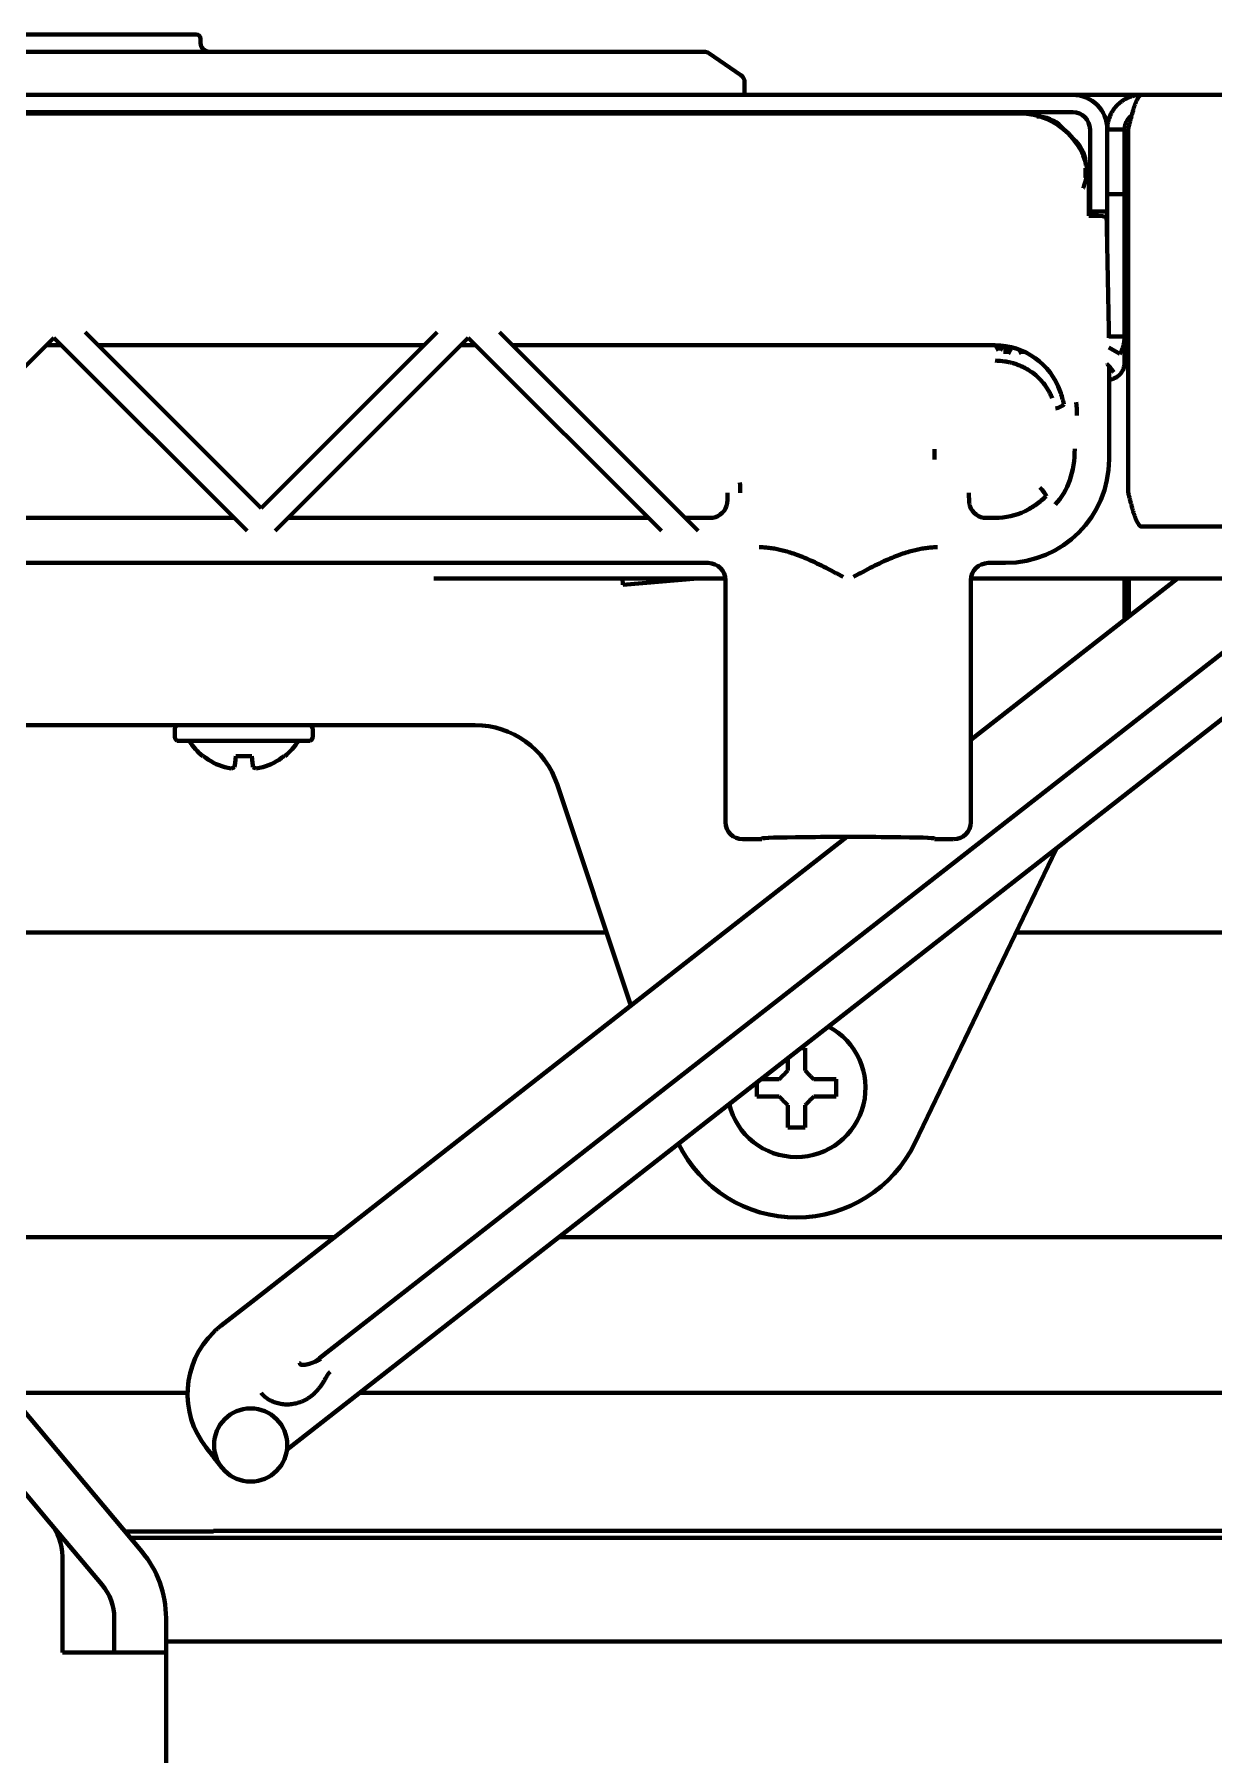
# Model space of a CAD drawing. Header units: inches. Extents: x -2898 to 7248, y 606 to 5598.
# Drawn here: x 2748.9 to 2817.2, y 5422.9 to 5522.5 of the extents above; entities that cross this region are included whole.
import ezdxf

# ---------------------------------------------------------------- set-up
doc = ezdxf.new("R2010")
doc.units = ezdxf.units.IN

msp = doc.modelspace()

# ---------------------------------------------------------------- linework, layer by layer
at = {"linetype": 'Continuous', "lineweight": 70}
for p, q in [((2758.297, 5522.548), (2743.797, 5522.548)), ((2758.547, 5522.048), (2758.547, 5522.298)), ((2666.297, 5521.548), (2785.797, 5521.548)), ((2785.797, 5521.548), (2787.693, 5521.548)), ((2787.974, 5521.461), (2789.829, 5520.197)), ((2688.51, 5519.048), (2809.047, 5519.048)), ((2790.047, 5519.783), (2790.047, 5519.048)), ((2809.047, 5519.048), (2812.55, 5519.048)), ((2812.547, 5519.048), (2813.051, 5519.048)), ((3359.047, 5519.048), (2813.047, 5519.048)), ((2689.833, 5518.048), (2809.047, 5518.048)), ((2689.863, 5517.972), (2805.972, 5517.972)), ((2787.03, 5518.048), (2787.028, 5517.972)), ((2787.797, 5517.972), (2787.797, 5518.048)), ((2788.547, 5517.972), (2788.547, 5518.048)), ((2808.383, 5517.212), (2808.662, 5516.933)), ((2810.047, 5517.048), (2810.047, 5512.798)), ((2811.047, 5517.048), (2812.047, 5517.048)), ((2811.047, 5517.048), (2811.047, 5513.298)), ((2812.047, 5517.048), (2812.047, 5513.298)), ((2812.247, 5496.048), (2812.247, 5517.048)), ((2808.932, 5516.663), (2809.211, 5516.384)), ((2809.972, 5513.973), (2809.972, 5512.048)), ((2810.047, 5514.547), (2809.997, 5514.547)), ((2812.097, 5514.547), (2812.047, 5514.547)), ((2812.247, 5514.276), (2812.234, 5514.319)), ((2811.047, 5513.298), (2811.047, 5512.798)), ((2811.047, 5513.298), (2812.047, 5513.298)), ((2812.047, 5513.298), (2812.047, 5505.048)), ((2810.24, 5512.048), (2809.972, 5512.048)), ((2810.047, 5512.298), (2810.047, 5512.798)), ((2810.047, 5512.048), (2810.047, 5512.298)), ((2810.047, 5512.298), (2811.047, 5512.298)), ((2810.99, 5511.944), (2811.014, 5511.75)), ((2811.047, 5512.798), (2811.047, 5512.298)), ((2811.047, 5512.298), (2811.047, 5510.299)), ((2811.131, 5505.469), (2811.029, 5511.325)), ((2812.047, 5510.448), (2812.247, 5510.448)), ((2738.858, 5493.798), (2750.047, 5504.987)), ((2750.047, 5504.987), (2761.236, 5493.798)), ((2762.047, 5495.108), (2751.855, 5505.3)), ((2772.239, 5505.3), (2762.047, 5495.108)), ((2762.858, 5493.798), (2774.047, 5504.987)), ((2774.047, 5504.987), (2785.236, 5493.798)), ((2775.855, 5505.3), (2787.358, 5493.798)), ((2811.138, 5505.048), (2812.047, 5505.048)), ((2812.047, 5505.048), (2812.047, 5503.548)), ((2749.61, 5504.55), (2750.484, 5504.55)), ((2752.605, 5504.55), (2771.489, 5504.55)), ((2773.61, 5504.55), (2774.484, 5504.55)), ((2776.605, 5504.55), (2804.547, 5504.55)), ((2804.569, 5504.55), (2804.747, 5504.242)), ((2804.747, 5504.242), (2804.747, 5504.546)), ((2804.847, 5504.242), (2804.847, 5504.539)), ((2804.847, 5504.242), (2805.005, 5504.516)), ((2805.005, 5504.516), (2805.005, 5504.524)), ((2805.005, 5504.516), (2805.068, 5504.493)), ((2805.147, 5504.469), (2805.147, 5504.048)), ((2805.247, 5504.048), (2805.247, 5504.452)), ((2805.305, 5504.048), (2805.525, 5504.429)), ((2805.945, 5504.298), (2806.089, 5504.048)), ((2806.147, 5504.217), (2806.147, 5504.048)), ((2806.247, 5504.048), (2806.247, 5504.171)), ((2806.305, 5504.048), (2806.348, 5504.122)), ((2811.145, 5504.414), (2811.779, 5504.048)), ((2811.152, 5497.942), (2811.152, 5502.641)), ((2801.047, 5497.929), (2801.047, 5498.534)), ((2760.486, 5494.548), (2739.608, 5494.548)), ((2784.486, 5494.548), (2763.608, 5494.548)), ((2788.047, 5494.548), (2786.608, 5494.548)), ((2804.547, 5494.548), (2804.047, 5494.548)), ((3359.047, 5494.048), (2813.047, 5494.048)), ((2787.942, 5491.943), (2707.151, 5491.943)), ((2765.44, 5445.896), (2823.232, 5491.047)), ((2772.046, 5491.048), (2788.937, 5491.048)), ((2783.002, 5490.67), (2782.968, 5491.057)), ((2783.002, 5490.67), (2787.321, 5491.048)), ((2815.111, 5491.048), (2803.152, 5481.704)), ((2803.157, 5491.048), (2827.047, 5491.048)), ((2805.153, 5491.943), (2804.152, 5491.943)), ((2812.047, 5488.654), (2812.047, 5491.048)), ((2812.297, 5488.849), (2812.297, 5491.048)), ((2827.113, 5490.273), (2763.553, 5440.614)), ((2788.942, 5490.943), (2788.942, 5476.943)), ((2803.152, 5490.943), (2803.152, 5476.943)), ((2726.648, 5482.548), (2774.447, 5482.548)), ((2757.047, 5482.298), (2757.047, 5481.898)), ((2765.047, 5481.898), (2765.047, 5482.298)), ((2761.047, 5481.648), (2757.197, 5481.648)), ((2764.897, 5481.648), (2761.047, 5481.648)), ((2758.674, 5480.757), (2758.721, 5480.756)), ((2763.373, 5480.756), (2763.42, 5480.757)), ((2779.189, 5479.133), (2783.469, 5466.327)), ((2795.957, 5476.083), (2788.378, 5470.162)), ((2789.942, 5475.943), (2790.547, 5475.943)), ((2791.047, 5475.952), (2791.047, 5475.995)), ((2799.897, 5458.355), (2808.1, 5475.418)), ((2801.047, 5475.952), (2801.047, 5475.995)), ((2801.547, 5475.943), (2802.152, 5475.943)), ((2782.066, 5470.548), (2727.549, 5470.548)), ((2786.163, 5468.431), (2788.378, 5470.162)), ((3366.328, 5470.548), (2805.766, 5470.548)), ((2761.505, 5449.166), (2786.163, 5468.431)), ((2790.747, 5461.548), (2790.747, 5461.86)), ((2790.747, 5461.048), (2790.747, 5461.548)), ((2795.347, 5462.048), (2795.347, 5461.548)), ((2795.347, 5461.548), (2795.347, 5461.048)), ((2749.845, 5436.355), (2730.246, 5459.712)), ((2739.88, 5452.898), (2766.292, 5452.898)), ((2740.359, 5452.327), (2755.143, 5434.708)), ((2779.282, 5452.898), (3392.81, 5452.898)), ((2759.714, 5447.767), (2761.505, 5449.166)), ((2765.44, 5445.896), (2765.482, 5445.843)), ((2747.438, 5443.898), (2757.804, 5443.898)), ((2767.759, 5443.898), (3404.327, 5443.898)), ((2752.845, 5432.779), (2749.845, 5436.355)), ((2754.178, 5435.858), (2759.297, 5435.858)), ((2754.486, 5435.498), (3415.608, 5435.498)), ((3410.797, 5435.907), (2759.297, 5435.907)), ((2750.547, 5428.851), (2750.547, 5434.426)), ((2753.547, 5428.851), (2753.547, 5430.851)), ((2756.547, 5428.851), (2756.547, 5430.851)), ((2756.557, 5429.498), (3413.537, 5429.498)), ((2750.547, 5428.851), (2755.743, 5428.851)), ((2756.547, 5428.851), (2755.743, 5428.851)), ((2756.547, 5428.851), (2756.547, 4805.548))]:
    msp.add_line(p, q, dxfattribs=at)
msp.add_circle((2761.447, 5440.873), 2.121, dxfattribs=at)
for centre, radius, start, end in [((2758.297, 5522.298), 0.25, 0, 90), ((2759.047, 5522.048), 0.5, 180, 270), ((2787.693, 5521.048), 0.5, 55.71312, 90), ((2789.547, 5519.783), 0.5, 0, 55.71312), ((2809.047, 5517.048), 2, 0, 90), ((2774.038, 5517.548), 0.5, 90, 121.88703), ((2809.047, 5517.048), 1, 0, 90), ((2804.547, 5500.55), 4, 19.22335, 90), ((2805.325, 5505.198), 0.75, 250, 270), ((2805.648, 5500.726), 3.635, 356.27119, 8.23579), ((2780.116, 5495.966), 9.681, 0.20772, 3.80707), ((2788.047, 5495.548), 1, 270, 342.58578), ((2804.047, 5495.548), 1, 197.41422, 270), ((2804.547, 5498.548), 4, 270, 295.8555), ((2757.33, 5482.298), 0.283, 118.07249, 180), ((2764.764, 5482.298), 0.283, 0, 61.92751), ((2774.447, 5477.548), 5, 18.48412, 90), ((2757.33, 5481.898), 0.283, 180, 241.92751), ((2761.047, 5483.648), 3.74, 212.32411, 230.6111), ((2761.047, 5483.648), 3.74, 309.37906, 327.67589), ((2764.764, 5481.898), 0.283, 298.07249, 0), ((2793.047, 5461.548), 4, 193.44375, 62.55563), ((2793.047, 5461.648), 7.6, 205.97437, 334.32322), ((2762.792, 5443.827), 5, 134.1823, 218.4121), ((2680.518, 5378.589), 100, 37.58213, 38.4121), ((2747.547, 5434.426), 3, 0, 40), ((2750.547, 5430.851), 6, 0, 40), ((2750.547, 5430.851), 3, 0, 40)]:
    msp.add_arc(centre, radius, start, end, dxfattribs=at)
for centre, major_axis, ratio, start_param, end_param in [((2805.971, 5513.972), (-2.829, -2.829), 0.999695, 2.356347, 3.926839), ((2806.969, 5515.798), (-0.765, -1.848), 0.999955, 2.748909, 3.534276), ((2807.797, 5514.969), (-1.848, -0.765), 0.999955, 2.748909, 3.534276), ((2810.24, 5511.942), (0.75, 0), 0.140541, 0.017453, 1.570796), ((2811.011, 5510.264), (0, -1.5), 0.017455, 2.356194, 3.001966), ((2811.082, 5502.641), (0, -4), 0.017455, 2.196047, 2.356194), ((2811.082, 5502.641), (0, -4), 0.017455, 1.570796, 1.756592), ((2808.041, 5501.068), (-0.486, -0.116), 0.351085, 1.487352, 2.898615), ((2805.151, 5497.944), (4.244, -4.244), 0.999695, 5.497939, 7.068431), ((2796.982, 5505.049), (11.136, -9.632), 0.512356, 6.266297, 6.699607), ((2807.147, 5496.142), (-0.343, 0.363), 0.244028, 3.410972, 4.965192), ((2787.942, 5490.943), (0.707, 0.707), 0.999695, 5.497939, 7.068431), ((2804.152, 5490.943), (0.707, -0.707), 0.999695, 2.356347, 3.926839), ((2761.042, 5483.669), (3.624, 0.873), 0.997235, 3.804658, 4.177379), ((2760.789, 5483.705), (0.806, 3.6), 0.902278, 3.129444, 3.24631), ((2760.493, 5483.705), (0.383, 3.669), 0.420739, 3.280106, 3.396972), ((2760.75, 5483.669), (0.269, 3.718), 0.017407, 3.440796, 3.813517), ((2761.344, 5483.669), (0.269, -3.718), 0.017407, 5.611261, 5.983982), ((2761.601, 5483.705), (0.383, -3.669), 0.420739, 6.027806, 6.144672), ((2761.306, 5483.705), (0.806, -3.6), 0.902278, 6.178468, 6.295334), ((2761.052, 5483.669), (3.624, -0.873), 0.997235, 5.247399, 5.62012), ((2789.942, 5476.943), (-0.707, -0.707), 0.999695, 5.497939, 7.068431), ((2796.047, 5475.995), (5, 0), 0.017455, 0, 3.141593), ((2802.152, 5476.943), (-0.707, 0.707), 0.999695, 2.356347, 3.926839), ((2790.547, 5475.952), (0.5, 0), 0.017455, 4.712389, 6.283185), ((2801.547, 5475.952), (0.5, 0), 0.017455, 3.141593, 4.712389)]:
    msp.add_ellipse(centre, major_axis=major_axis, ratio=ratio, start_param=start_param, end_param=end_param, dxfattribs=at)
for points, degree in [([(2813.047, 5519.048), (2813.011, 5519.048), (2812.939, 5519.046), (2812.831, 5519.037), (2812.723, 5519.022), (2812.617, 5519.002), (2812.512, 5518.976), (2812.408, 5518.944), (2812.306, 5518.907), (2812.207, 5518.864), (2812.11, 5518.816), (2812.015, 5518.762), (2811.924, 5518.704), (2811.836, 5518.641), (2811.752, 5518.573), (2811.671, 5518.5), (2811.594, 5518.424), (2811.522, 5518.343), (2811.454, 5518.259), (2811.391, 5518.171), (2811.333, 5518.079), (2811.279, 5517.985), (2811.231, 5517.888), (2811.188, 5517.788), (2811.151, 5517.687), (2811.119, 5517.583), (2811.093, 5517.478), (2811.072, 5517.372), (2811.058, 5517.264), (2811.049, 5517.156), (2811.047, 5517.084), (2811.047, 5517.048)], 3), ([(2812.247, 5517.048), (2812.256, 5517.083), (2812.274, 5517.152), (2812.3, 5517.257), (2812.327, 5517.361), (2812.354, 5517.464), (2812.38, 5517.566), (2812.407, 5517.666), (2812.434, 5517.765), (2812.46, 5517.862), (2812.487, 5517.956), (2812.514, 5518.048), (2812.54, 5518.137), (2812.567, 5518.224), (2812.594, 5518.307), (2812.62, 5518.387), (2812.647, 5518.463), (2812.674, 5518.535), (2812.7, 5518.603), (2812.727, 5518.666), (2812.754, 5518.726), (2812.78, 5518.781), (2812.807, 5518.831), (2812.834, 5518.876), (2812.86, 5518.916), (2812.887, 5518.951), (2812.914, 5518.98), (2812.94, 5519.005), (2812.967, 5519.024), (2812.994, 5519.038), (2813.02, 5519.046), (2813.038, 5519.048), (2813.047, 5519.048)], 3), ([(2809.858, 5514.311), (2809.758, 5513.972), (2809.654, 5513.646)], 2), ([(2812.047, 5505.048), (2812.047, 5505.008), (2812.045, 5504.928), (2812.034, 5504.809), (2812.016, 5504.691), (2811.992, 5504.576), (2811.961, 5504.463), (2811.924, 5504.353), (2811.881, 5504.247), (2811.833, 5504.145), (2811.797, 5504.08), (2811.779, 5504.048)], 3), ([(2812.047, 5503.548), (2812.047, 5503.513), (2812.043, 5503.443), (2812.027, 5503.34), (2812, 5503.238), (2811.962, 5503.14), (2811.915, 5503.047), (2811.858, 5502.959), (2811.792, 5502.877), (2811.717, 5502.803), (2811.636, 5502.737), (2811.548, 5502.68), (2811.455, 5502.633), (2811.356, 5502.595), (2811.255, 5502.568), (2811.152, 5502.551), (2811.082, 5502.548), (2811.047, 5502.548)], 3), ([(2789.048, 5495.548), (2789.051, 5495.698), (2789.057, 5495.849), (2789.065, 5496.001)], 3), ([(2803.029, 5496.001), (2803.037, 5495.849), (2803.043, 5495.698), (2803.046, 5495.548)], 3), ([(2813.047, 5494.048), (2813.038, 5494.048), (2813.02, 5494.05), (2812.994, 5494.058), (2812.967, 5494.071), (2812.94, 5494.091), (2812.914, 5494.115), (2812.887, 5494.145), (2812.86, 5494.18), (2812.834, 5494.22), (2812.807, 5494.265), (2812.78, 5494.315), (2812.754, 5494.37), (2812.727, 5494.429), (2812.7, 5494.493), (2812.674, 5494.561), (2812.647, 5494.633), (2812.62, 5494.709), (2812.594, 5494.789), (2812.567, 5494.872), (2812.54, 5494.958), (2812.514, 5495.047), (2812.487, 5495.139), (2812.46, 5495.234), (2812.434, 5495.331), (2812.407, 5495.429), (2812.38, 5495.53), (2812.354, 5495.632), (2812.327, 5495.735), (2812.3, 5495.839), (2812.274, 5495.943), (2812.256, 5496.013), (2812.247, 5496.048)], 3), ([(2789.001, 5495.248), (2789.017, 5495.297), (2789.04, 5495.396), (2789.048, 5495.497), (2789.048, 5495.548)], 3), ([(2795.75, 5491.135), (2795.561, 5491.237), (2795.187, 5491.439), (2794.635, 5491.726), (2794.097, 5491.989), (2793.615, 5492.205), (2793.177, 5492.38), (2792.779, 5492.521), (2792.415, 5492.63), (2792.077, 5492.715), (2791.768, 5492.777), (2791.469, 5492.821), (2791.169, 5492.849), (2790.977, 5492.855), (2790.882, 5492.855)], 3), ([(2796.344, 5491.135), (2796.533, 5491.237), (2796.906, 5491.438), (2797.46, 5491.727), (2797.998, 5491.99), (2798.481, 5492.206), (2798.92, 5492.382), (2799.319, 5492.522), (2799.683, 5492.631), (2800.021, 5492.716), (2800.331, 5492.777), (2800.628, 5492.821), (2800.927, 5492.849), (2801.118, 5492.855), (2801.212, 5492.855)], 3), ([(2793.292, 5463.848), (2793.377, 5463.848), (2793.462, 5463.848), (2793.547, 5463.848)], 3), ([(2792.047, 5462.048), (2792.071, 5462.071), (2792.118, 5462.119), (2792.19, 5462.19), (2792.261, 5462.262), (2792.333, 5462.333), (2792.404, 5462.405), (2792.475, 5462.476), (2792.523, 5462.524), (2792.547, 5462.548)], 3), ([(2793.547, 5462.548), (2793.573, 5462.522), (2793.624, 5462.47), (2793.698, 5462.397), (2793.77, 5462.325), (2793.84, 5462.255), (2793.909, 5462.186), (2793.978, 5462.117), (2794.024, 5462.071), (2794.047, 5462.048)], 3), ([(2794.047, 5462.048), (2794.101, 5462.048), (2794.209, 5462.048), (2794.371, 5462.048), (2794.53, 5462.048), (2794.685, 5462.048), (2794.837, 5462.048), (2794.994, 5462.048), (2795.16, 5462.048), (2795.283, 5462.048), (2795.347, 5462.048)], 3), ([(2792.047, 5461.048), (2791.993, 5461.048), (2791.885, 5461.048), (2791.723, 5461.048), (2791.564, 5461.048), (2791.409, 5461.048), (2791.257, 5461.048), (2791.101, 5461.048), (2790.934, 5461.048), (2790.811, 5461.048), (2790.747, 5461.048)], 3), ([(2792.547, 5460.548), (2792.521, 5460.574), (2792.47, 5460.625), (2792.396, 5460.699), (2792.324, 5460.77), (2792.254, 5460.841), (2792.185, 5460.91), (2792.116, 5460.979), (2792.07, 5461.025), (2792.047, 5461.048)], 3), ([(2794.047, 5461.048), (2794.023, 5461.024), (2793.976, 5460.977), (2793.904, 5460.905), (2793.833, 5460.834), (2793.762, 5460.762), (2793.69, 5460.691), (2793.619, 5460.619), (2793.571, 5460.572), (2793.547, 5460.548)], 3), ([(2793.547, 5460.548), (2793.547, 5460.493), (2793.547, 5460.385), (2793.547, 5460.224), (2793.547, 5460.065), (2793.547, 5459.91), (2793.547, 5459.758), (2793.547, 5459.601), (2793.547, 5459.435), (2793.547, 5459.312), (2793.547, 5459.248)], 3), ([(2793.547, 5459.248), (2793.38, 5459.248), (2793.047, 5459.248), (2792.714, 5459.248), (2792.547, 5459.248)], 3), ([(2759.308, 5447.412), (2759.351, 5447.454), (2759.438, 5447.536), (2759.574, 5447.655), (2759.667, 5447.73), (2759.714, 5447.767)], 3), ([(2764.275, 5445.62), (2764.275, 5445.619), (2764.276, 5445.618), (2764.277, 5445.617), (2764.278, 5445.616), (2764.279, 5445.614), (2764.281, 5445.613), (2764.282, 5445.611), (2764.283, 5445.61), (2764.284, 5445.608), (2764.285, 5445.606), (2764.286, 5445.605), (2764.287, 5445.603), (2764.288, 5445.601), (2764.29, 5445.599), (2764.291, 5445.597), (2764.292, 5445.595), (2764.293, 5445.593), (2764.295, 5445.59), (2764.296, 5445.588), (2764.298, 5445.585), (2764.3, 5445.582), (2764.301, 5445.579), (2764.303, 5445.575), (2764.305, 5445.572), (2764.307, 5445.569), (2764.309, 5445.565), (2764.312, 5445.562), (2764.314, 5445.558), (2764.317, 5445.555), (2764.319, 5445.552), (2764.322, 5445.548), (2764.325, 5445.545), (2764.329, 5445.542), (2764.332, 5445.54), (2764.335, 5445.537), (2764.339, 5445.534), (2764.343, 5445.532), (2764.347, 5445.53), (2764.351, 5445.527), (2764.356, 5445.525), (2764.361, 5445.523), (2764.366, 5445.521), (2764.372, 5445.519), (2764.378, 5445.517), (2764.384, 5445.516), (2764.39, 5445.514), (2764.397, 5445.513), (2764.404, 5445.512), (2764.411, 5445.511), (2764.419, 5445.51), (2764.427, 5445.509), (2764.435, 5445.509), (2764.443, 5445.509), (2764.451, 5445.508), (2764.46, 5445.508), (2764.469, 5445.508), (2764.478, 5445.508), (2764.488, 5445.509), (2764.497, 5445.509), (2764.507, 5445.51), (2764.517, 5445.51), (2764.528, 5445.511), (2764.539, 5445.512), (2764.55, 5445.513), (2764.561, 5445.515), (2764.572, 5445.516), (2764.584, 5445.518), (2764.596, 5445.519), (2764.608, 5445.521), (2764.621, 5445.523), (2764.634, 5445.525), (2764.647, 5445.528), (2764.661, 5445.53), (2764.674, 5445.533), (2764.688, 5445.536), (2764.703, 5445.539), (2764.718, 5445.542), (2764.733, 5445.545), (2764.748, 5445.549), (2764.764, 5445.553), (2764.78, 5445.557), (2764.797, 5445.561), (2764.814, 5445.566), (2764.832, 5445.57), (2764.85, 5445.576), (2764.869, 5445.581), (2764.888, 5445.587), (2764.908, 5445.594), (2764.929, 5445.601), (2764.951, 5445.609), (2764.973, 5445.617), (2764.998, 5445.627), (2765.023, 5445.637), (2765.051, 5445.649), (2765.082, 5445.663), (2765.114, 5445.679), (2765.142, 5445.694), (2765.168, 5445.708), (2765.191, 5445.721), (2765.212, 5445.734), (2765.232, 5445.746), (2765.249, 5445.757), (2765.266, 5445.768), (2765.281, 5445.778), (2765.295, 5445.787), (2765.308, 5445.796), (2765.32, 5445.805), (2765.332, 5445.814), (2765.343, 5445.822), (2765.354, 5445.83), (2765.364, 5445.837), (2765.374, 5445.844), (2765.383, 5445.851), (2765.392, 5445.858), (2765.4, 5445.865), (2765.409, 5445.871), (2765.417, 5445.878), (2765.425, 5445.884), (2765.433, 5445.89), (2765.438, 5445.894), (2765.44, 5445.896)], 3), ([(2765.482, 5445.843), (2765.275, 5445.7), (2765.125, 5445.688)], 2), ([(2766.056, 5445.108), (2766.044, 5445.098), (2766.019, 5445.077), (2765.981, 5445.036), (2765.941, 5444.986), (2765.9, 5444.926), (2765.856, 5444.858), (2765.811, 5444.782), (2765.761, 5444.697), (2765.706, 5444.603), (2765.644, 5444.499), (2765.571, 5444.385), (2765.484, 5444.26), (2765.378, 5444.122), (2765.247, 5443.973), (2765.115, 5443.843), (2764.979, 5443.727), (2764.838, 5443.623), (2764.693, 5443.531), (2764.544, 5443.451), (2764.391, 5443.383), (2764.235, 5443.327), (2764.077, 5443.283), (2763.917, 5443.25), (2763.755, 5443.23), (2763.593, 5443.222), (2763.431, 5443.225), (2763.27, 5443.241), (2763.111, 5443.268), (2762.956, 5443.307), (2762.808, 5443.355), (2762.669, 5443.413), (2762.542, 5443.478), (2762.426, 5443.549), (2762.322, 5443.624), (2762.228, 5443.705), (2762.14, 5443.792), (2762.086, 5443.856), (2762.06, 5443.889)], 3)]:
    msp.add_open_spline(points, degree=degree, dxfattribs=at)
for points, degree, knots in [([(2812.418, 5517.825), (2812.412, 5517.82), (2812.392, 5517.803), (2812.359, 5517.774), (2812.321, 5517.736), (2812.285, 5517.695), (2812.251, 5517.653), (2812.219, 5517.609), (2812.19, 5517.564), (2812.163, 5517.516), (2812.139, 5517.468), (2812.118, 5517.418), (2812.099, 5517.367), (2812.083, 5517.315), (2812.07, 5517.263), (2812.06, 5517.21), (2812.052, 5517.156), (2812.048, 5517.102), (2812.047, 5517.066), (2812.047, 5517.048)], 3, [0, 0, 0, 0, 0.026512, 0.087355, 0.148198, 0.209041, 0.269884, 0.330727, 0.39157, 0.452413, 0.513256, 0.574099, 0.634942, 0.695785, 0.756628, 0.817471, 0.878314, 0.939157, 1, 1, 1, 1]), ([(2812.047, 5516.514), (2812.047, 5516.549), (2812.051, 5516.582), (2812.061, 5516.632), (2812.065, 5516.649), (2812.073, 5516.673), (2812.076, 5516.681), (2812.082, 5516.697), (2812.085, 5516.705), (2812.102, 5516.744), (2812.118, 5516.774), (2812.148, 5516.816), (2812.158, 5516.829), (2812.181, 5516.855), (2812.204, 5516.88), (2812.23, 5516.901), (2812.244, 5516.912)], 3, [0, 0, 0, 0, 0.222377, 0.222377, 0.333565, 0.333565, 0.389159, 0.389159, 0.444753, 0.444753, 0.66713, 0.66713, 0.778318, 0.778318, 0.889507, 1, 1, 1, 1]), ([(2809.788, 5514.805), (2809.788, 5514.641), (2809.788, 5514.565), (2809.788, 5514.435), (2809.788, 5514.289), (2809.788, 5514.259)], 2, [0, 0, 0, 0.448808, 0.448808, 0.897616, 1, 1, 1]), ([(2812.247, 5513.815), (2812.242, 5513.84), (2812.238, 5513.864), (2812.229, 5513.91), (2812.225, 5513.931), (2812.217, 5513.972), (2812.213, 5513.992), (2812.193, 5514.09), (2812.177, 5514.16), (2812.153, 5514.253), (2812.145, 5514.281), (2812.129, 5514.335), (2812.121, 5514.36), (2812.097, 5514.428), (2812.081, 5514.464), (2812.049, 5514.517), (2812.033, 5514.534), (2812.013, 5514.544), (2812.009, 5514.545), (2812.002, 5514.547), (2811.999, 5514.547), (2811.997, 5514.547)], 3, [0, 0, 0, 0, 0.053992, 0.053992, 0.102198, 0.102198, 0.150405, 0.150405, 0.343232, 0.343232, 0.439645, 0.439645, 0.536059, 0.536059, 0.728885, 0.728885, 0.921712, 0.921712, 0.969919, 0.969919, 1, 1, 1, 1]), ([(2812.238, 5514.307), (2812.238, 5514.307), (2812.237, 5514.308), (2812.229, 5514.335), (2812.221, 5514.36), (2812.197, 5514.428), (2812.181, 5514.464), (2812.149, 5514.517), (2812.133, 5514.534), (2812.113, 5514.544), (2812.109, 5514.545), (2812.102, 5514.547), (2812.1, 5514.547), (2812.097, 5514.547)], 3, [0, 0, 0, 0, 0.003429, 0.003429, 0.174897, 0.174897, 0.517833, 0.517833, 0.860768, 0.860768, 0.946502, 0.946502, 1, 1, 1, 1]), ([(2809.972, 5513.295), (2809.974, 5513.286), (2809.985, 5513.251), (2809.996, 5513.214), (2810.019, 5513.134), (2810.033, 5513.081), (2810.047, 5513.024)], 3, [0, 0, 0, 0, 0.10616, 0.433814, 0.433814, 1, 1, 1, 1]), ([(2812.047, 5513.024), (2812.053, 5512.999), (2812.06, 5512.974), (2812.07, 5512.931), (2812.074, 5512.913), (2812.082, 5512.877), (2812.087, 5512.859), (2812.107, 5512.769), (2812.124, 5512.694), (2812.148, 5512.578), (2812.157, 5512.538), (2812.169, 5512.479), (2812.173, 5512.458), (2812.182, 5512.418), (2812.186, 5512.397), (2812.207, 5512.295), (2812.223, 5512.212), (2812.242, 5512.117), (2812.245, 5512.105), (2812.247, 5512.093)], 3, [0, 0, 0, 0, 0.092942, 0.092942, 0.15507, 0.15507, 0.217197, 0.217197, 0.465706, 0.465706, 0.58996, 0.58996, 0.652087, 0.652087, 0.714215, 0.714215, 0.962724, 0.962724, 1, 1, 1, 1]), ([(2807.852, 5501.478), (2807.837, 5501.519), (2807.82, 5501.559), (2807.786, 5501.639), (2807.768, 5501.679), (2807.713, 5501.796), (2807.673, 5501.872), (2807.546, 5502.092), (2807.45, 5502.23), (2807.292, 5502.425), (2807.237, 5502.488), (2807.15, 5502.58), (2807.121, 5502.61), (2807.061, 5502.669), (2807.031, 5502.698), (2806.876, 5502.839), (2806.745, 5502.942), (2806.535, 5503.084), (2806.463, 5503.129), (2806.351, 5503.193), (2806.314, 5503.214), (2806.237, 5503.254), (2806.198, 5503.274), (2806.079, 5503.331), (2805.998, 5503.366), (2805.833, 5503.432), (2805.748, 5503.461), (2805.618, 5503.502), (2805.552, 5503.521), (2805.485, 5503.539), (2805.44, 5503.55), (2805.417, 5503.556), (2805.303, 5503.582), (2805.211, 5503.6), (2804.932, 5503.643), (2804.742, 5503.658), (2804.547, 5503.658)], 3, [0, 0, 0, 0, 0.03125, 0.03125, 0.0625, 0.0625, 0.125, 0.125, 0.25, 0.25, 0.3125, 0.3125, 0.34375, 0.34375, 0.375, 0.375, 0.5, 0.5, 0.5625, 0.5625, 0.59375, 0.59375, 0.625, 0.625, 0.6875, 0.6875, 0.75, 0.75, 0.78125, 0.796875, 0.796875, 0.8125, 0.8125, 0.875, 0.875, 1, 1, 1, 1]), ([(2811.42, 5502.993), (2811.415, 5503.001), (2811.386, 5503.041), (2811.333, 5503.112), (2811.261, 5503.206), (2811.19, 5503.295), (2811.118, 5503.381), (2811.068, 5503.439), (2811.042, 5503.468), (2811.039, 5503.471)], 3, [0, 0, 0, 0, 0.041726, 0.22931, 0.416894, 0.604479, 0.792063, 0.979647, 1, 1, 1, 1]), ([(2808.523, 5501.139), (2808.499, 5501.264), (2808.47, 5501.387), (2808.403, 5501.629), (2808.365, 5501.749), (2808.324, 5501.867)], 3, [0, 0, 0, 0, 0.5, 0.5, 1, 1, 1, 1]), ([(2803.046, 5495.548), (2803.046, 5495.497), (2803.05, 5495.447), (2803.062, 5495.372), (2803.067, 5495.347), (2803.079, 5495.297), (2803.085, 5495.273), (2803.093, 5495.248)], 3, [0, 0, 0, 0, 0.5, 0.5, 0.75, 0.75, 1, 1, 1, 1]), ([(2806.291, 5494.948), (2806.405, 5495.003), (2806.515, 5495.063), (2806.729, 5495.19), (2806.833, 5495.258), (2807.034, 5495.402), (2807.132, 5495.479), (2807.321, 5495.64), (2807.413, 5495.725), (2807.502, 5495.814)], 3, [0, 0, 0, 0, 0.25, 0.25, 0.5, 0.5, 0.75, 0.75, 1, 1, 1, 1]), ([(2760.58, 5480.756), (2760.618, 5480.756), (2760.657, 5480.756), (2760.734, 5480.756), (2760.773, 5480.756), (2760.851, 5480.757), (2760.89, 5480.757), (2760.969, 5480.757), (2761.008, 5480.757), (2761.126, 5480.757), (2761.204, 5480.757), (2761.321, 5480.756), (2761.36, 5480.756), (2761.437, 5480.756), (2761.476, 5480.756), (2761.514, 5480.756)], 3, [0, 0, 0, 0, 0.125, 0.125, 0.25, 0.25, 0.375, 0.375, 0.5, 0.5, 0.75, 0.75, 0.875, 0.875, 1, 1, 1, 1]), ([(2792.547, 5462.548), (2792.547, 5462.602), (2792.547, 5462.71), (2792.547, 5462.872), (2792.547, 5463.031), (2792.547, 5463.162), (2792.547, 5463.24), (2792.547, 5463.267)], 3, [0, 0, 0, 0, 0.220574, 0.441148, 0.661722, 0.882296, 1, 1, 1, 1]), ([(2793.547, 5463.848), (2793.547, 5463.645), (2793.547, 5463.435), (2793.547, 5463.11), (2793.547, 5463), (2793.547, 5462.777), (2793.547, 5462.663), (2793.547, 5462.548)], 3, [0, 0, 0, 0, 0.5, 0.5, 0.75, 0.75, 1, 1, 1, 1]), ([(2790.972, 5462.048), (2791.104, 5462.048), (2791.239, 5462.048), (2791.485, 5462.048), (2791.595, 5462.048), (2791.818, 5462.048), (2791.932, 5462.048), (2792.047, 5462.048)], 3, [0, 0, 0, 0, 0.388566, 0.388566, 0.694283, 0.694283, 1, 1, 1, 1]), ([(2792.547, 5459.248), (2792.547, 5459.451), (2792.547, 5459.66), (2792.547, 5459.985), (2792.547, 5460.095), (2792.547, 5460.319), (2792.547, 5460.432), (2792.547, 5460.548)], 3, [0, 0, 0, 0, 0.5, 0.5, 0.75, 0.75, 1, 1, 1, 1]), ([(2795.347, 5461.048), (2795.144, 5461.048), (2794.934, 5461.048), (2794.609, 5461.048), (2794.499, 5461.048), (2794.276, 5461.048), (2794.162, 5461.048), (2794.047, 5461.048)], 3, [0, 0, 0, 0, 0.5, 0.5, 0.75, 0.75, 1, 1, 1, 1])]:
    msp.add_open_spline(points, degree=degree, knots=knots, dxfattribs=at)

doc.saveas('drawing.dxf')
